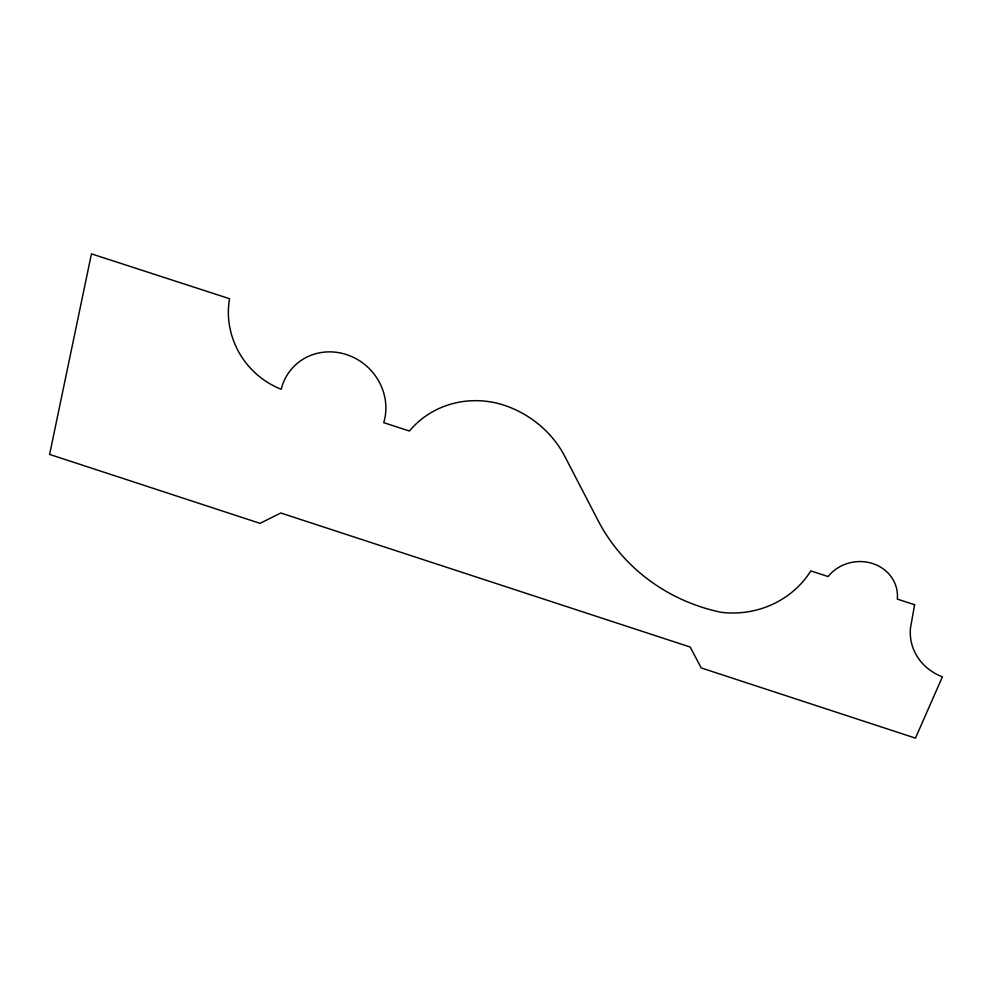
<?xml version="1.0" encoding="UTF-8"?>
<svg xmlns="http://www.w3.org/2000/svg" width="992" height="992" viewBox="0 0 992 992"><rect width="100%" height="100%" fill="white"/><g stroke="black" fill="none" stroke-linecap="round" stroke-linejoin="round"><path stroke-width="1.49" d="M914.636 604.748L910.507 627.75A56.147 50.282 -11.6 0 0 942.4 676.866L915.455 738.135L701.195 667.926L690.209 647.057L280.798 512.988L260.04 523.354L49.6 454.398L91.45 253.865L229.574 298.716A79.298 74.462 52.1 0 0 281.232 389.261A54.56 51.274 43.1 0 1 346.444 354.566A54.56 51.274 43.1 0 1 383.743 422.666L409.423 431.024A89.057 84.717 25.6 0 1 499.943 403.955A102.548 97.266 25.4 0 1 563.406 453.679L596.837 518.146A185.74 176.799 -12.7 0 0 720.911 612.262A89.714 84.444 -3.8 0 0 810.811 570.908L828.097 576.55A38.564 35.29 -8.6 0 1 872.687 563.555A38.564 35.29 -8.6 0 1 897.314 599.106L914.636 604.748"/></g></svg>
